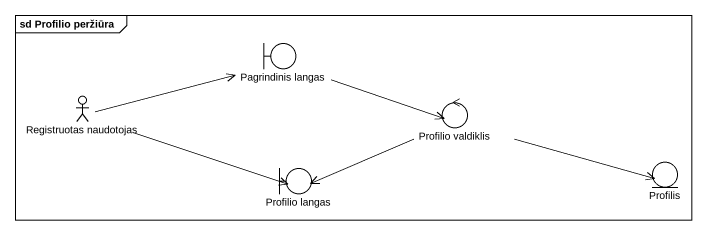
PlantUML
@startuml
mainframe sd Profilio peržiūra
boundary "Pagrindinis langas" as Pagrindinis_langas
actor "Registruotas naudotojas" as Registruotas_naudotojas
control "Profilio valdiklis" as Profilio_valdiklis
boundary "Profilio langas" as Profilio_langas
entity Profilis
Pagrindinis_langas -right-> Profilio_valdiklis
Registruotas_naudotojas -right-> Pagrindinis_langas
Registruotas_naudotojas -right-> Profilio_langas
Profilio_valdiklis -left-> Profilio_langas
Profilio_valdiklis -right-> Profilis
@enduml
